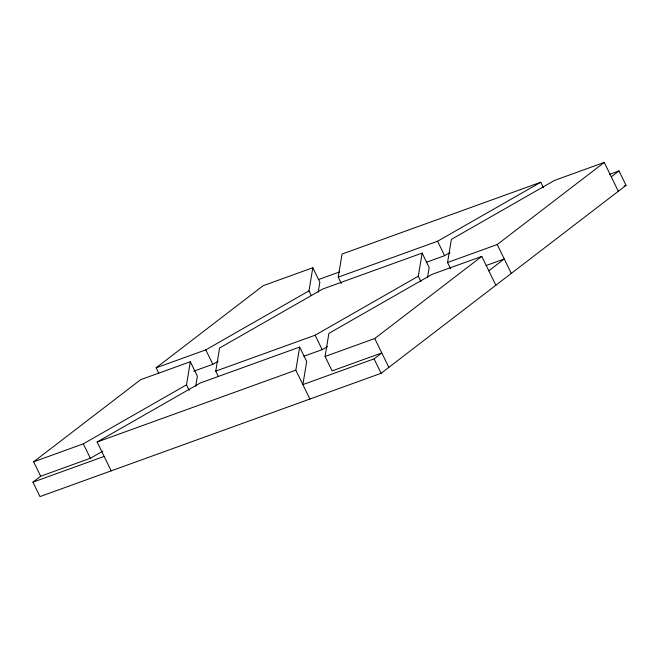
<?xml version="1.0" encoding="UTF-8"?>
<svg xmlns="http://www.w3.org/2000/svg" width="659" height="659" viewBox="0 0 659 659"><rect width="100%" height="100%" fill="white"/><g stroke="black" fill="none" stroke-linecap="round" stroke-linejoin="round"><path stroke-width="0.99" d="M189.149 390.235L186.513 384.823L190.344 361.725L140.664 379.675L33.634 461.802L40.677 476.226L32.95 482.157L39.985 496.581L381.1 373.299L626.05 185.344L619.015 170.92L609.394 174.396M195.715 386.199L197.379 376.149L190.344 361.725M218.393 376.536L215.748 371.124L219.579 348.018L322.778 289.004L422.139 253.089L429.174 267.521L427.51 277.563M309.911 399.033L295.833 370.177L299.664 347.071L200.303 382.978L97.104 442L111.182 470.856M311.188 295.364L308.989 290.85L312.819 267.743L263.139 285.701L156.109 367.821L158.753 373.233M318.19 292.217L319.854 282.176L312.819 267.743M299.664 347.071L306.699 361.494L302.868 384.601L374.065 358.875L381.792 352.944L332.103 370.902L325.068 356.47L328.899 333.363L432.098 274.35L481.778 256.392L495.848 285.248M341.304 283.461L338.224 277.151L342.054 254.044L540.784 182.222L543.42 187.634M420.944 281.607L418.308 276.195L422.139 253.089M450.624 268.806L447.543 262.496L451.374 239.39L554.573 180.377L604.254 162.419L618.323 191.275M325.068 356.47L374.749 338.52L481.778 256.392M447.543 262.496L497.224 244.538L604.254 162.419M488.813 270.824L504.259 258.971L486.111 265.528M611.288 176.843L619.015 170.92M156.109 367.821L205.789 349.871L308.989 290.85M193.721 371.198L212.832 364.295L218.17 361.247M33.634 461.802L83.322 443.845L186.513 384.823M338.224 277.151L437.584 241.235L540.784 182.222M40.677 476.226L90.357 458.269L102.812 451.151M426.299 262.29L444.627 255.667L449.965 252.611M215.748 371.124L315.109 335.217L418.308 276.195M303.824 356.264L322.152 349.641L327.49 346.593M318.305 279.597L339.476 271.953M624.122 186.044L626.05 185.344M97.104 442L295.833 370.177M32.95 482.157L104.147 456.423M497.224 244.538L511.302 273.394M437.584 241.235L444.627 255.667M374.749 338.52L388.826 367.376M374.065 358.875L381.1 373.299M315.109 335.217L322.152 349.641M205.789 349.871L212.832 364.295M83.322 443.845L90.357 458.269"/></g></svg>
